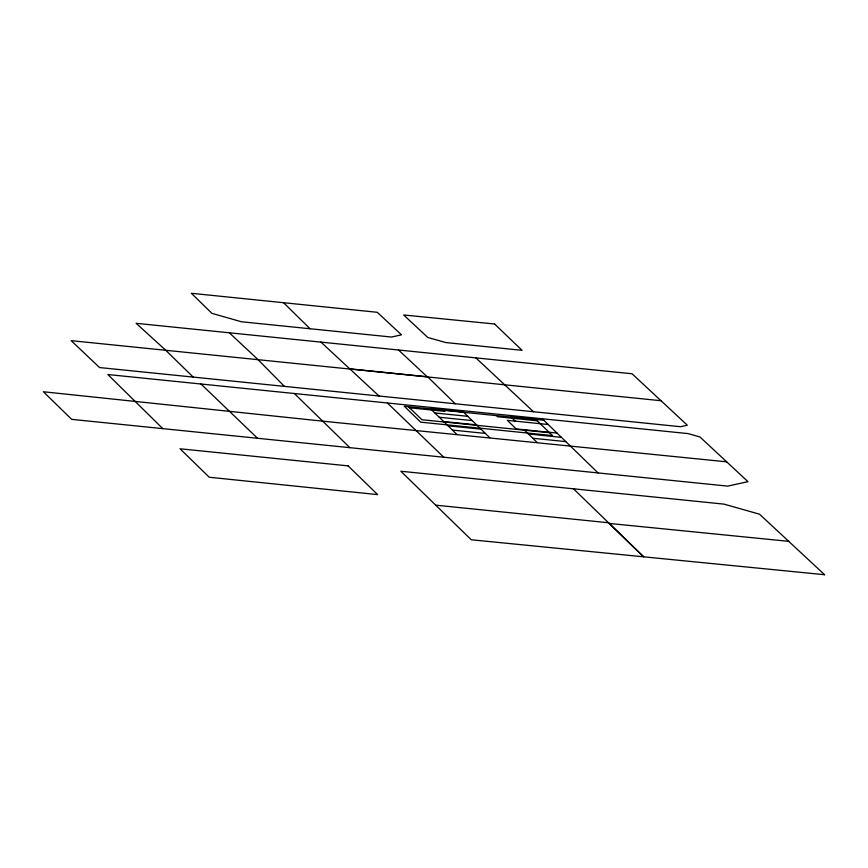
<?xml version="1.0" encoding="UTF-8"?>
<svg xmlns="http://www.w3.org/2000/svg" width="868" height="868" viewBox="0 0 868 868"><rect width="100%" height="100%" fill="white"/><g stroke="black" fill="none" stroke-linecap="round" stroke-linejoin="round"><path stroke-width="1.3" d="M609.217 523.437L788.719 541.339M283.543 302.704L191.361 293.286L211.89 313.337L241.369 321.757L391.501 337.044L401.483 334.831L377.276 312.296L283.543 302.704L310.06 328.744M661.015 400.723L71.187 340.657L99.57 367.555L680.566 426.709L687.337 425.222L632.056 373.772L136.124 323.308L165.517 350.054L193.184 377.092M543.813 420.231L510.861 416.879L515.256 421.154M409.555 407.776L445.024 411.389L443.874 410.271M537.303 420.785L497.744 416.759L496.594 415.642M434.857 412.962L467.809 416.325M548.207 424.506L507.346 420.351L516.135 428.901L556.985 433.067M439.251 417.248L472.203 420.6M443.646 421.522L476.597 424.875M549.574 432.731L421.881 419.721L408.405 406.658M448.04 425.797L480.981 429.15M528.428 433.978L561.379 437.342M452.423 430.072L485.375 433.425M532.822 438.253L565.773 441.617M726.679 461.83L323.536 421.251L43.4 391.761L71.686 419.363L727.731 486.123L747.977 481.653L699.923 436.951L688.085 433.599L107.86 374.531L162.815 428.651M435.682 505.154L608.533 522.764L643.644 556.811L573.498 488.803M349.706 368.802L427.186 376.755L398.488 349.988M320.954 342.111L379.023 396.014M475.859 357.876L533.495 411.736M229.315 332.791L257.763 359.374L284.4 386.379M294.339 393.508L349.869 447.671M443.776 457.23L387.388 402.991M200.996 384.014L257.525 438.264M542.294 418.756L598.052 472.93M524.033 429.703L537.216 442.539M489.769 437.7L463.414 412.05L430.463 408.687L456.818 434.347M427.62 376.788L455.255 403.772M494.576 323.992L403.653 314.976L427.805 337.468L445.794 342.556L522.037 350.325L494.576 323.992M824.6 574.714L471.259 539.766L400.853 471.237L723.988 504.124L759.522 514.192L824.6 574.714M536.142 419.667L404.314 406.246L420.676 422.163L552.504 435.584L536.142 419.667M348.122 465.877L180.034 448.778L209.264 477.248L377.634 494.608L348.122 465.877"/></g></svg>
